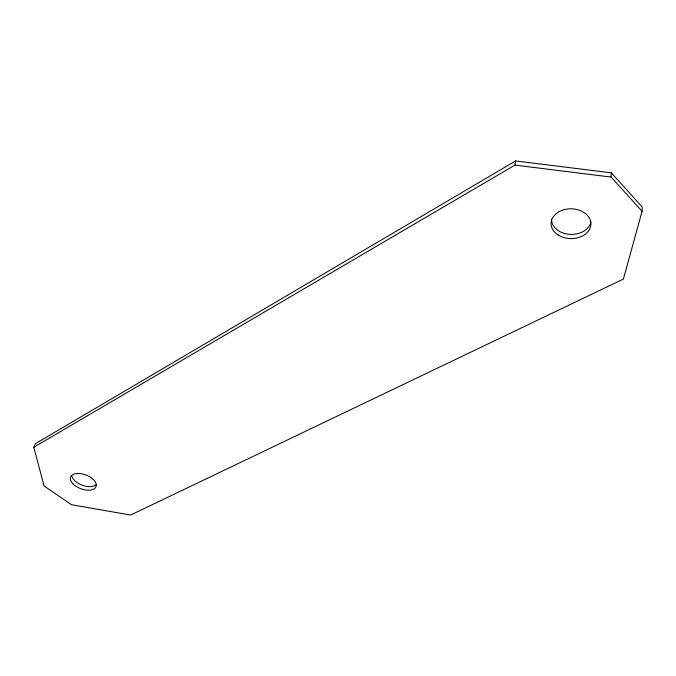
<?xml version="1.0" encoding="UTF-8"?>
<svg xmlns="http://www.w3.org/2000/svg" width="676" height="676" viewBox="0 0 676 676"><rect width="100%" height="100%" fill="white"/><g stroke="black" fill="none" stroke-linecap="round" stroke-linejoin="round"><path stroke-width="1.01" d="M642.082 211.301L642.2 207.033L611.341 172.845L515.551 160.956L35.38 443.693L33.8 447.233L44.058 485.934L71.394 504.685L130.637 515.044L623.373 279.078L642.082 211.301L611.112 177.07L514.985 165.088L33.8 447.233M611.112 177.07L611.341 172.845M514.985 165.088L515.551 160.956M590.892 222.243A19.849 14.906 0.8 0 1 569.386 234.335A19.849 14.906 0.8 0 1 551.498 219.075M96.212 484.751A13.562 7.351 20.5 0 1 82.565 485.317A13.562 7.351 20.5 0 1 71.893 476.149M558.165 235.037A19.917 14.906 0.9 0 0 590.596 226.468A19.917 14.906 0.9 0 0 564.19 209.653A19.917 14.906 0.9 0 0 558.165 235.037M72.991 483.881A13.596 7.335 20.5 0 0 95.291 487.818A13.596 7.335 20.5 0 0 81.593 473.783A13.596 7.335 20.5 0 0 72.991 483.881"/></g></svg>
